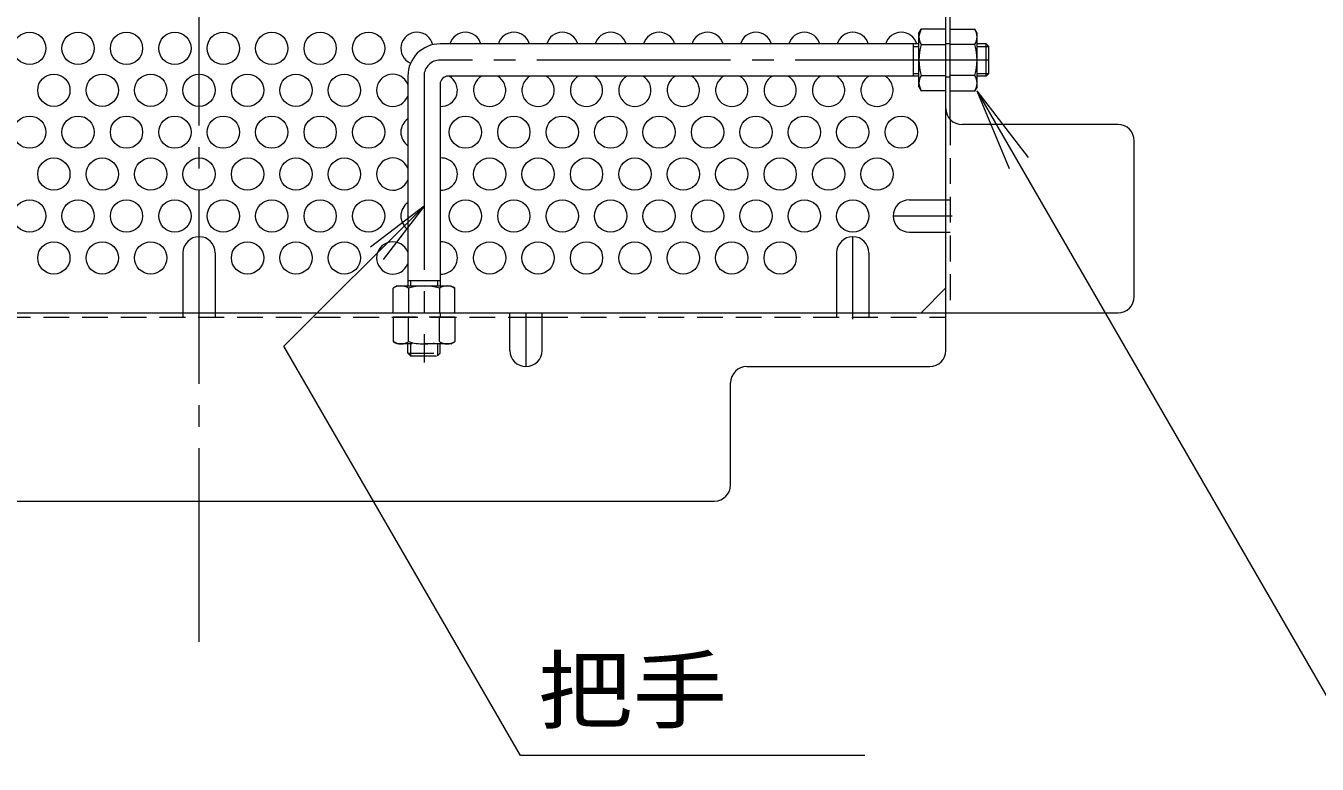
# Model space of a CAD drawing. Units: millimetres at full size, sheet at 1:4; details may follow other scales. Extents: x -936 to 978, y -778 to 647.
# Drawn here: x 404.6 to 644.7, y 177.1 to 314.3 of the extents above; entities that cross this region are included whole.
import ezdxf
from ezdxf.enums import TextEntityAlignment as Align

# ---------------------------------------------------------------- set-up
doc = ezdxf.new("R2010")
doc.units = ezdxf.units.MM
doc.header["$LTSCALE"] = 4
for name, pattern in [('CHAIN1', [8, 5, -1, 1, -1]), ('CHAIN2', [12, 9, -1, 1, -1]), ('DASHED1', [1.8, 1.2, -0.6])]:
    doc.linetypes.add(name, pattern=pattern)
for name, color, linetype, lineweight in [('A-1', 3, 'Continuous', 9), ('A-5', 7, 'Continuous', 9), ('A-6', 2, 'Continuous', 9), ('A-7', 2, 'Continuous', 9), ('A-8', 2, 'Continuous', 9), ('A-9', 2, 'Continuous', 9)]:
    doc.layers.add(name, color=color, linetype=linetype, lineweight=lineweight)
doc.styles.add('ＭＳ ゴシック', font='')
doc.styles.get('ＭＳ ゴシック').set_extended_font_data('MS Gothic')

msp = doc.modelspace()

# ---------------------------------------------------------------- linework, layer by layer
at = {"layer": 'A-1'}
for p, q in [((570.641, 310.985), (481.641, 310.985)), ((569.641, 304.985), (569.641, 310.985)), ((569.641, 310.485), (570.641, 310.485)), ((583.141, 310.985), (581.441, 310.985)), ((581.441, 310.485), (583.641, 310.485)), ((583.141, 304.985), (583.141, 310.985)), ((583.141, 310.985), (583.641, 310.485)), ((583.641, 305.485), (583.641, 310.485)), ((475.641, 304.985), (475.641, 265.985)), ((570.641, 304.985), (483.141, 304.985)), ((569.641, 305.485), (570.641, 305.485)), ((581.441, 305.485), (583.641, 305.485)), ((583.141, 304.985), (581.441, 304.985)), ((583.141, 304.985), (583.641, 305.485)), ((481.641, 303.485), (481.641, 265.985)), ((475.641, 266.985), (481.641, 266.985)), ((476.141, 266.985), (476.141, 265.985)), ((481.141, 266.985), (481.141, 265.985))]:
    msp.add_line(p, q, dxfattribs=at)
at = {"layer": 'A-1', "linetype": 'CHAIN2'}
for p, q in [((583.641, 307.985), (481.641, 307.985)), ((478.641, 304.985), (478.641, 251.753))]:
    msp.add_line(p, q, dxfattribs=at)
at = {"layer": 'A-1', "linetype": 'DASHED1'}
for p, q in [((475.641, 253.485), (475.641, 255.185)), ((476.141, 255.185), (476.141, 252.985)), ((481.141, 255.185), (481.141, 252.985)), ((481.641, 253.485), (481.641, 255.185)), ((475.641, 253.485), (481.641, 253.485)), ((475.641, 253.485), (476.141, 252.985)), ((476.141, 252.985), (481.141, 252.985)), ((481.641, 253.485), (481.141, 252.985))]:
    msp.add_line(p, q, dxfattribs=at)
at = {"layer": 'A-1'}
for centre, radius in [((481.641, 304.985), 6), ((483.141, 303.485), 1.5)]:
    msp.add_arc(centre, radius, 90, 180, dxfattribs=at)
at = {"layer": 'A-1', "linetype": 'CHAIN2'}
msp.add_arc((481.641, 304.985), 3, 90, 180, dxfattribs=at)
at = {"layer": 'A-5'}
for p, q in [((581.408, 302.235), (653.679, 177.056)), ((581.408, 302.235), (587.387, 287.799)), ((581.408, 302.235), (590.92, 289.838)), ((478.641, 280.801), (468.724, 273.191)), ((560.595, 178.67), (496.55, 178.67))]:
    msp.add_line(p, q, dxfattribs=at)
msp.add_lwpolyline([(496.55, 178.67), (452.613, 254.772), (478.641, 280.801), (471.032, 270.884)], dxfattribs=at)
at = {"layer": 'A-6'}
for centre in [(405.341, 310.155), (414.341, 310.155), (423.341, 310.155), (432.341, 310.155), (441.341, 310.155), (450.341, 310.155), (459.341, 310.155), (468.341, 310.155), (409.841, 302.361), (418.841, 302.361), (427.841, 302.361), (436.841, 302.361), (445.841, 302.361), (454.841, 302.361), (463.841, 302.361), (405.341, 294.567), (414.341, 294.567), (423.341, 294.567), (432.341, 294.567), (441.341, 294.567), (450.341, 294.567), (459.341, 294.567), (468.341, 294.567), (486.341, 294.567), (495.341, 294.567), (504.341, 294.567), (513.341, 294.567), (522.341, 294.567), (531.341, 294.567), (540.341, 294.567), (549.341, 294.567), (558.341, 294.567), (567.341, 294.567), (409.841, 286.772), (418.841, 286.772), (427.841, 286.772), (436.841, 286.772), (445.841, 286.772), (454.841, 286.772), (463.841, 286.772), (490.841, 286.772), (499.841, 286.772), (508.841, 286.772), (517.841, 286.772), (526.841, 286.772), (535.841, 286.772), (544.841, 286.772), (553.841, 286.772), (562.841, 286.772), (405.341, 278.978), (414.341, 278.978), (423.341, 278.978), (432.341, 278.978), (441.341, 278.978), (450.341, 278.978), (459.341, 278.978), (468.341, 278.978), (486.341, 278.978), (495.341, 278.978), (504.341, 278.978), (513.341, 278.978), (522.341, 278.978), (531.341, 278.978), (540.341, 278.978), (549.341, 278.978), (558.341, 278.978), (409.841, 271.184), (418.841, 271.184), (427.841, 271.184), (445.841, 271.184), (454.841, 271.184), (463.841, 271.184), (490.841, 271.184), (499.841, 271.184), (508.841, 271.184), (517.841, 271.184), (526.841, 271.184), (535.841, 271.184), (544.841, 271.184)]:
    msp.add_circle(centre, 3, dxfattribs=at)
for centre, start, end in [((477.341, 310.155), 12.91003, 246.5935), ((486.341, 310.155), 16.06405, 163.93595), ((495.341, 310.155), 16.06405, 163.93595), ((504.341, 310.155), 16.06405, 163.93595), ((513.341, 310.155), 16.06405, 163.93595), ((522.341, 310.155), 16.06405, 163.93595), ((531.341, 310.155), 16.06405, 163.93595), ((540.341, 310.155), 16.06405, 163.93595), ((549.341, 310.155), 16.06405, 163.93595), ((558.341, 310.155), 16.06405, 163.93595), ((567.341, 310.155), 16.06405, 163.93595), ((472.841, 302.361), 21.03946, 338.96054), ((481.841, 302.361), 266.17745, 61.01989), ((490.841, 302.361), 118.98011, 61.01989), ((499.841, 302.361), 118.98011, 61.01989), ((508.841, 302.361), 118.98011, 61.01989), ((517.841, 302.361), 118.98011, 61.01989), ((526.841, 302.361), 118.98011, 61.01989), ((535.841, 302.361), 118.98011, 61.01989), ((544.841, 302.361), 118.98011, 61.01989), ((553.841, 302.361), 118.98011, 61.01989), ((562.841, 302.361), 118.98011, 61.01989), ((477.341, 294.567), 124.5181, 235.4819), ((472.841, 286.772), 21.03946, 338.96054), ((481.841, 286.772), 266.17745, 93.82255), ((477.341, 278.978), 124.5181, 235.4819), ((472.841, 271.184), 21.03946, 338.96054), ((481.841, 271.184), 266.17745, 93.82255)]:
    msp.add_arc(centre, 3, start, end, dxfattribs=at)
at = {"layer": 'A-7', "linetype": 'CHAIN2'}
msp.add_line((436.841, 199.789), (436.841, 599.789), dxfattribs=at)
at = {"layer": 'A-7'}
for p, q in [((575.641, 253.985), (575.641, 545.592)), ((576.441, 296.947), (576.441, 381.328)), ((607.645, 295.986), (578.641, 295.986)), ((610.645, 263.985), (610.645, 292.986)), ((571.029, 260.985), (575.641, 265.597)), ((266.038, 260.985), (607.645, 260.985)), ((494.591, 260.185), (500.591, 260.185)), ((538.64, 250.985), (572.641, 250.985)), ((535.64, 228.985), (535.64, 247.985)), ((341.042, 225.985), (532.64, 225.985))]:
    msp.add_line(p, q, dxfattribs=at)
at = {"layer": 'A-7', "linetype": 'DASHED1'}
for p, q in [((576.441, 310.985), (575.641, 310.985)), ((576.441, 304.785), (575.641, 304.785)), ((576.441, 296.947), (576.441, 260.981)), ((575.641, 281.978), (576.441, 281.978)), ((575.641, 275.978), (576.441, 275.978)), ((379.091, 260.185), (494.591, 260.185)), ((433.841, 260.985), (433.841, 260.185)), ((439.841, 260.985), (439.841, 260.185)), ((481.641, 260.985), (481.641, 260.185)), ((500.591, 260.185), (575.641, 260.185)), ((555.341, 260.985), (555.341, 260.185)), ((561.341, 260.985), (561.341, 260.185))]:
    msp.add_line(p, q, dxfattribs=at)
at = {"layer": 'A-7'}
for centre, start, end in [((578.641, 298.986), 180, 270), ((607.645, 292.986), 0, 90), ((607.645, 263.985), 270, 0), ((572.641, 253.985), 270, 0), ((538.64, 247.985), 90, 180), ((532.64, 228.985), 270, 0)]:
    msp.add_arc(centre, 3, start, end, dxfattribs=at)
at = {"layer": 'A-8'}
for p, q in [((568.841, 281.978), (575.641, 281.978)), ((568.841, 275.978), (575.641, 275.978)), ((433.841, 272.135), (433.841, 260.985)), ((439.841, 272.135), (439.841, 260.985)), ((555.341, 272.135), (555.341, 260.985)), ((561.341, 272.135), (561.341, 260.985)), ((494.591, 253.985), (494.591, 260.985)), ((500.591, 253.985), (500.591, 260.985))]:
    msp.add_line(p, q, dxfattribs=at)
at = {"layer": 'A-8', "linetype": 'CHAIN1'}
for p, q in [((576.841, 278.978), (565.841, 278.978)), ((436.841, 260.985), (436.841, 275.135)), ((558.341, 259.785), (558.341, 275.135)), ((497.591, 260.985), (497.591, 250.985))]:
    msp.add_line(p, q, dxfattribs=at)
at = {"layer": 'A-8'}
for centre, start, end in [((568.841, 278.978), 90, 270), ((436.841, 272.135), 0, 180), ((558.341, 272.135), 0, 180), ((497.591, 253.985), 180, 0)]:
    msp.add_arc(centre, 3, start, end, dxfattribs=at)
at = {"layer": 'A-9'}
for p, q in [((570.641, 312.985), (571.074, 313.735)), ((570.641, 302.985), (570.641, 312.985)), ((575.641, 313.735), (571.074, 313.735)), ((575.641, 302.235), (575.641, 313.735)), ((576.441, 302.235), (576.441, 313.735)), ((576.441, 313.735), (581.008, 313.735)), ((581.441, 312.985), (581.008, 313.735)), ((581.441, 302.985), (581.441, 312.985)), ((571.074, 310.848), (575.641, 310.848)), ((581.008, 310.848), (576.441, 310.848)), ((571.074, 305.122), (575.641, 305.122)), ((581.008, 305.122), (576.441, 305.122)), ((570.641, 302.985), (571.074, 302.235)), ((581.441, 302.985), (581.008, 302.235)), ((575.641, 302.235), (571.074, 302.235)), ((576.441, 302.235), (581.008, 302.235)), ((473.641, 265.985), (472.891, 265.552)), ((472.891, 260.985), (472.891, 265.552)), ((473.641, 265.985), (483.641, 265.985)), ((475.778, 265.552), (475.778, 260.985)), ((481.504, 265.552), (481.504, 260.985)), ((483.641, 265.985), (484.391, 265.552)), ((484.391, 260.985), (484.391, 265.552)), ((472.891, 260.985), (484.391, 260.985))]:
    msp.add_line(p, q, dxfattribs=at)
at = {"layer": 'A-9', "linetype": 'DASHED1'}
for p, q in [((484.391, 260.185), (472.891, 260.185)), ((472.891, 260.185), (472.891, 255.618)), ((475.778, 255.618), (475.778, 260.185)), ((481.504, 255.618), (481.504, 260.185)), ((484.391, 260.185), (484.391, 255.618)), ((473.641, 255.185), (472.891, 255.618)), ((483.641, 255.185), (473.641, 255.185)), ((483.641, 255.185), (484.391, 255.618))]:
    msp.add_line(p, q, dxfattribs=at)
at = {"layer": 'A-9'}
for centre, radius, start, end in [((573.923, 312.09), 3.29, 149.99998, 176.07924), ((573.376, 312.325), 2.735, 180.2103, 212.68507), ((578.159, 312.09), 3.29, 3.92076, 30.00002), ((578.706, 312.325), 2.735, 327.31493, 359.7897), ((580.324, 307.985), 9.683, 162.79973, 197.20026), ((571.758, 307.985), 9.683, 342.79974, 17.20027), ((573.376, 303.645), 2.735, 147.31491, 179.78969), ((578.706, 303.645), 2.735, 0.21031, 32.68509), ((573.923, 303.88), 3.29, 183.92075, 210), ((578.159, 303.88), 3.29, 330, 356.07925), ((474.536, 262.703), 3.29, 93.92075, 120), ((474.301, 263.25), 2.735, 57.31491, 89.78969), ((478.641, 256.303), 9.683, 72.79973, 107.20026), ((482.981, 263.25), 2.735, 90.2103, 122.68507), ((482.746, 262.703), 3.29, 59.99998, 86.07924)]:
    msp.add_arc(centre, radius, start, end, dxfattribs=at)
at = {"layer": 'A-9', "linetype": 'DASHED1'}
for centre, radius, start, end in [((474.536, 258.467), 3.29, 239.99998, 266.07924), ((474.301, 257.92), 2.735, 270.2103, 302.68507), ((478.641, 264.868), 9.683, 252.79973, 287.20026), ((482.981, 257.92), 2.735, 237.31491, 269.78969), ((482.746, 258.467), 3.29, 273.92075, 300)]:
    msp.add_arc(centre, radius, start, end, dxfattribs=at)

# ---------------------------------------------------------------- texts
at = {"layer": 'A-5', "color": 2, "style": 'ＭＳ ゴシック', "width": 1.1}
msp.add_text('把手', height=11.73, dxfattribs=at).set_placement((499.8, 181.405), align=Align.BOTTOM_LEFT)

doc.saveas('drawing.dxf')
